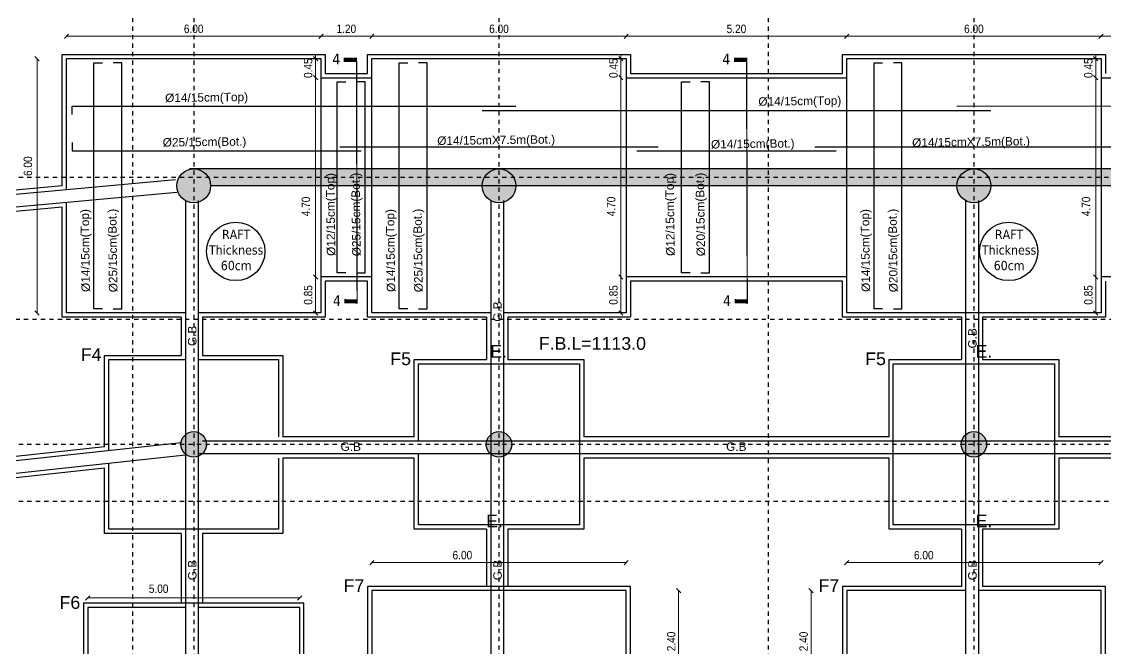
# Model space of a CAD drawing. Header units: metres. Extents: x -55 to 193, y -43 to 92.
# Drawn here: x -20.36 to 5.2, y 44.99 to 59.77 of the extents above; entities that cross this region are included whole.
import ezdxf
from ezdxf.enums import TextEntityAlignment as Align

# ---------------------------------------------------------------- set-up
doc = ezdxf.new("R2010")
doc.units = ezdxf.units.M
doc.header["$MEASUREMENT"] = 0
doc.linetypes.add('CENTER', pattern=[50.8, 31.75, -6.35, 6.35, -6.35])
doc.linetypes.add('F.B COLUMN & AXIS$0$DASHDOT', pattern=[25.4, 12.7, -6.35, 0, -6.35])
for name, color, linetype in [('$AUDIT_BAD_LAYER1', 7, 'Continuous'), ('A-AX-AXIS LINE', 9, 'CENTER'), ('A-G-XREF LOCKED', 7, 'Continuous'), ('S-BLINDING LINE', 1, 'Continuous'), ('S-CONCRETE PLANS', 4, 'Continuous'), ('S-S-BEARING WALL', 150, 'Continuous'), ('S-S-BEARING WALL HATCH UNDER THE GROUND', 250, 'Continuous'), ('S-S-COLUMN', 60, 'Continuous'), ('S-S-COLUMN HATCH', 250, 'Continuous'), ('S-Steel', 3, 'Continuous'), ('S-SYMPOLS', 6, 'Continuous'), ('S-TAGS', 135, 'Continuous'), ('S-TEXT- BEAMS', 7, 'Continuous'), ('S-Text-Col.', 7, 'Continuous')]:
    doc.layers.add(name, color=color, linetype=linetype)
doc.layers.add('S-DIMENSIONS', color=134, linetype='Continuous', lineweight=13)
doc.layers.add('S-TEXT-STEEL', color=255, linetype='Continuous', lineweight=15)
doc.styles.add('ARIAL', font='arial.ttf')
doc.styles.add('Site 1-200 (m)', font='arial.ttf', dxfattribs={"width": 0.85, "height": 0.2})
doc.styles.get("Standard").update_dxf_attribs({"font": 'arial.ttf'})
doc.styles.add('Tohama', font='tahoma.ttf')
doc.dimstyles.new('FC 1-100 (m)', dxfattribs={"dimtxt": 0.2, "dimasz": 0.1, "dimexe": 0.144, "dimexo": 0.144, "dimgap": 0.072, "dimtad": 1, "dimzin": 1, "dimtxsty": 'Site 1-200 (m)', "dimblk": 'OBLIQUE', "dimcen": 90, "dimse1": 1, "dimse2": 1, "dimclrd": 256, "dimclrt": 256, "dimadec": 3, "dimazin": 3, "dimtfac": 1, "dimtix": 1, "dimtmove": 2, "dimatfit": 3, "dimfxl": 0.144, "dimlwd": -1})

# ---------------------------------------------------------------- blocks, each defined once
blk = doc.blocks.new('1086-B1-AX-BS2')
at = {"layer": 'A-AX-AXIS LINE', "linetype": 'F.B COLUMN & AXIS$0$DASHDOT', "ltscale": 0.05}
for p, q in [((-17743, 67057), (-17743, -9832)), ((-16298, 67057), (-16298, -9832)), ((-9098, 67057), (-9098, -9832)), ((-2748, 67057), (-2748, -9832)), ((2102, 67057), (2102, -9832)), ((13678, 56099), (-51502, 56099)), ((13678, 49799), (-51502, 49799)), ((13678, 48449), (-51502, 48449))]:
    blk.add_line(p, q, dxfattribs=at)
blk = doc.blocks.new('1086-B1-X-COBS2')
at = {"layer": 'S-S-BEARING WALL HATCH UNDER THE GROUND'}
h = blk.add_hatch(color=256, dxfattribs=at)
h.dxf.hatch_style = 1
h.paths.add_polyline_path([(-15.898, 56.299), (-16.235, 56.299), (-15.898, 55.899), (9.202, 55.899), (9.202, 56.299)])
at = {"layer": 'S-S-COLUMN HATCH'}
h = blk.add_hatch(color=256, dxfattribs=at)
h.dxf.hatch_style = 1
edge = h.paths.add_edge_path()
edge.add_arc((-16.298, 55.899), 0.4, 0, 360)
h = blk.add_hatch(color=256, dxfattribs=at)
h.dxf.hatch_style = 1
edge = h.paths.add_edge_path()
edge.add_arc((-9.098, 55.899), 0.4, 0, 360)
h = blk.add_hatch(color=256, dxfattribs=at)
h.dxf.hatch_style = 1
edge = h.paths.add_edge_path()
edge.add_arc((2.102, 55.899), 0.4, 0, 360)
h = blk.add_hatch(color=256, dxfattribs=at)
h.dxf.hatch_style = 1
edge = h.paths.add_edge_path()
edge.add_arc((-16.298, 49.799), 0.3, 0, 360)
h = blk.add_hatch(color=256, dxfattribs=at)
h.dxf.hatch_style = 1
edge = h.paths.add_edge_path()
edge.add_arc((-9.098, 49.799), 0.3, 0, 360)
h = blk.add_hatch(color=256, dxfattribs=at)
h.dxf.hatch_style = 1
edge = h.paths.add_edge_path()
edge.add_arc((2.102, 49.799), 0.3, 0, 360)
at = {"layer": 'S-S-BEARING WALL'}
for p, q in [((9.202, 56.299), (-16.398, 56.299)), ((8.802, 55.899), (-15.898, 55.899))]:
    blk.add_line(p, q, dxfattribs=at)
at = {"layer": 'S-S-COLUMN'}
for centre, radius in [((-16.298, 55.899), 0.4), ((-9.098, 55.899), 0.4), ((2.102, 55.899), 0.4), ((-16.298, 49.799), 0.3), ((-9.098, 49.799), 0.3), ((2.102, 49.799), 0.3)]:
    blk.add_circle(centre, radius, dxfattribs=at)
at = {"layer": 'A-G-XREF LOCKED', "xscale": 0.001, "yscale": 0.001, "zscale": 0.001}
blk.add_blockref('1086-B1-AX-BS2', (0, 0), dxfattribs=at)
blk = doc.blocks.new('1086-B1-AX-BS1')
at = {"layer": 'A-AX-AXIS LINE', "linetype": 'F.B COLUMN & AXIS$0$DASHDOT', "ltscale": 0.05}
for p, q in [((-17743, 67057), (-17743, -9832)), ((-16298, 67057), (-16298, -9832)), ((-9098, 67057), (-9098, -9832)), ((-2748, 67057), (-2748, -9832)), ((2102, 67057), (2102, -9832)), ((29078, 56099), (-51502, 56099)), ((-51502, 52749), (29078, 52749)), ((29078, 49799), (-51502, 49799)), ((29078, 48449), (-51502, 48449))]:
    blk.add_line(p, q, dxfattribs=at)
blk = doc.blocks.new('1086-B1-X-COBS1')
at = {"layer": 'S-S-COLUMN HATCH'}
h = blk.add_hatch(color=256, dxfattribs=at)
h.dxf.hatch_style = 1
edge = h.paths.add_edge_path()
edge.add_arc((-16.298, 55.899), 0.4, 0, 360)
h = blk.add_hatch(color=256, dxfattribs=at)
h.dxf.hatch_style = 1
edge = h.paths.add_edge_path()
edge.add_arc((-9.098, 55.899), 0.4, 0, 360)
h = blk.add_hatch(color=256, dxfattribs=at)
h.dxf.hatch_style = 1
edge = h.paths.add_edge_path()
edge.add_arc((2.102, 55.899), 0.4, 0, 360)
at = {"layer": 'S-S-COLUMN'}
for centre in [(-16.298, 55.899), (-9.098, 55.899), (2.102, 55.899)]:
    blk.add_circle(centre, 0.4, dxfattribs=at)
at = {"xscale": 0.001, "yscale": 0.001, "zscale": 0.001}
blk.add_blockref('1086-B1-AX-BS1', (0, 0), dxfattribs=at)
blk = doc.blocks.new('_OBLIQUE')
at = {"color": 0, "linetype": 'ByBlock'}
blk.add_line((-0.5, -0.5), (0.5, 0.5), dxfattribs=at)
blk = doc.blocks.new('*D20')
at = {"layer": 'S-DIMENSIONS', "transparency": 16777216}
blk.add_line((-18.798, 46.175), (-13.798, 46.175), dxfattribs=at)
at = {"layer": 'S-DIMENSIONS', "transparency": 16777216, "xscale": 0.1, "yscale": 0.1, "zscale": 0.1, "rotation": 180}
blk.add_blockref('_OBLIQUE', (-18.798, 46.175), dxfattribs=at)
at = {"layer": 'S-DIMENSIONS', "transparency": 16777216, "xscale": 0.1, "yscale": 0.1, "zscale": 0.1}
blk.add_blockref('_OBLIQUE', (-13.798, 46.175), dxfattribs=at)
at = {"layer": 'S-DIMENSIONS', "transparency": 16777216, "insert": (-17.125, 46.391), "char_height": 0.2, "attachment_point": 5, "style": 'Site 1-200 (m)'}
blk.add_mtext('\\A1;5.00', dxfattribs=at)
blk = doc.blocks.new('*D24')
at = {"layer": 'S-DIMENSIONS', "transparency": 16777216}
blk.add_line((-12.098, 47.008), (-6.098, 47.008), dxfattribs=at)
at = {"layer": 'S-DIMENSIONS', "transparency": 16777216, "xscale": 0.1, "yscale": 0.1, "zscale": 0.1, "rotation": 180}
blk.add_blockref('_OBLIQUE', (-12.098, 47.008), dxfattribs=at)
at = {"layer": 'S-DIMENSIONS', "transparency": 16777216, "xscale": 0.1, "yscale": 0.1, "zscale": 0.1}
blk.add_blockref('_OBLIQUE', (-6.098, 47.008), dxfattribs=at)
at = {"layer": 'S-DIMENSIONS', "transparency": 16777216, "insert": (-9.961, 47.185), "char_height": 0.2, "attachment_point": 5, "style": 'Site 1-200 (m)'}
blk.add_mtext('\\A1;6.00', dxfattribs=at)
blk = doc.blocks.new('*D25')
at = {"layer": 'S-DIMENSIONS', "transparency": 16777216}
blk.add_line((-4.861, 46.349), (-4.861, 43.949), dxfattribs=at)
at = {"layer": 'S-DIMENSIONS', "transparency": 16777216, "xscale": 0.1, "yscale": 0.1, "zscale": 0.1}
for p, rotation in [((-4.861, 46.349), 90), ((-4.861, 43.949), 270)]:
    blk.add_blockref('_OBLIQUE', p, dxfattribs=dict(at, rotation=rotation))
at = {"layer": 'S-DIMENSIONS', "transparency": 16777216, "insert": (-5.035, 45.149), "char_height": 0.2, "attachment_point": 5, "rotation": 90, "style": 'Site 1-200 (m)'}
blk.add_mtext('\\A1;2.40', dxfattribs=at)
blk = doc.blocks.new('*D28')
at = {"layer": 'S-DIMENSIONS', "transparency": 16777216}
blk.add_line((-0.898, 47.008), (5.102, 47.008), dxfattribs=at)
at = {"layer": 'S-DIMENSIONS', "transparency": 16777216, "xscale": 0.1, "yscale": 0.1, "zscale": 0.1, "rotation": 180}
blk.add_blockref('_OBLIQUE', (-0.898, 47.008), dxfattribs=at)
at = {"layer": 'S-DIMENSIONS', "transparency": 16777216, "xscale": 0.1, "yscale": 0.1, "zscale": 0.1}
blk.add_blockref('_OBLIQUE', (5.102, 47.008), dxfattribs=at)
at = {"layer": 'S-DIMENSIONS', "transparency": 16777216, "insert": (0.92, 47.184), "char_height": 0.2, "attachment_point": 5, "style": 'Site 1-200 (m)'}
blk.add_mtext('\\A1;6.00', dxfattribs=at)
blk = doc.blocks.new('*D29')
at = {"layer": 'S-DIMENSIONS', "transparency": 16777216}
blk.add_line((-1.739, 46.349), (-1.739, 43.949), dxfattribs=at)
at = {"layer": 'S-DIMENSIONS', "transparency": 16777216, "xscale": 0.1, "yscale": 0.1, "zscale": 0.1}
for p, rotation in [((-1.739, 46.349), 90), ((-1.739, 43.949), 270)]:
    blk.add_blockref('_OBLIQUE', p, dxfattribs=dict(at, rotation=rotation))
at = {"layer": 'S-DIMENSIONS', "transparency": 16777216, "insert": (-1.913, 45.149), "char_height": 0.2, "attachment_point": 5, "rotation": 90, "style": 'Site 1-200 (m)'}
blk.add_mtext('\\A1;2.40', dxfattribs=at)
blk = doc.blocks.new('*D120')
at = {"layer": 'S-DIMENSIONS', "transparency": 16777216}
blk.add_line((-19.991, 52.899), (-19.991, 58.899), dxfattribs=at)
at = {"layer": 'S-DIMENSIONS', "transparency": 16777216, "xscale": 0.1, "yscale": 0.1, "zscale": 0.1}
for p, rotation in [((-19.991, 58.899), 90), ((-19.991, 52.899), 270)]:
    blk.add_blockref('_OBLIQUE', p, dxfattribs=dict(at, rotation=rotation))
at = {"layer": 'S-DIMENSIONS', "transparency": 16777216, "insert": (-20.208, 56.362), "char_height": 0.2, "attachment_point": 5, "rotation": 90, "style": 'Site 1-200 (m)'}
blk.add_mtext('\\A1;6.00', dxfattribs=at)
blk = doc.blocks.new('*D121')
at = {"layer": 'S-DIMENSIONS', "transparency": 16777216}
blk.add_line((-19.298, 59.427), (-13.298, 59.427), dxfattribs=at)
at = {"layer": 'S-DIMENSIONS', "transparency": 16777216, "xscale": 0.1, "yscale": 0.1, "zscale": 0.1, "rotation": 180}
blk.add_blockref('_OBLIQUE', (-19.298, 59.427), dxfattribs=at)
at = {"layer": 'S-DIMENSIONS', "transparency": 16777216, "xscale": 0.1, "yscale": 0.1, "zscale": 0.1}
blk.add_blockref('_OBLIQUE', (-13.298, 59.427), dxfattribs=at)
at = {"layer": 'S-DIMENSIONS', "transparency": 16777216, "insert": (-16.298, 59.601), "char_height": 0.2, "attachment_point": 5, "style": 'Site 1-200 (m)'}
blk.add_mtext('\\A1;6.00', dxfattribs=at)
blk = doc.blocks.new('*D122')
at = {"layer": 'S-DIMENSIONS', "transparency": 16777216}
blk.add_line((-13.298, 59.427), (-12.098, 59.427), dxfattribs=at)
at = {"layer": 'S-DIMENSIONS', "transparency": 16777216, "xscale": 0.1, "yscale": 0.1, "zscale": 0.1, "rotation": 180}
blk.add_blockref('_OBLIQUE', (-13.298, 59.427), dxfattribs=at)
at = {"layer": 'S-DIMENSIONS', "transparency": 16777216, "xscale": 0.1, "yscale": 0.1, "zscale": 0.1}
blk.add_blockref('_OBLIQUE', (-12.098, 59.427), dxfattribs=at)
at = {"layer": 'S-DIMENSIONS', "transparency": 16777216, "insert": (-12.698, 59.601), "char_height": 0.2, "attachment_point": 5, "style": 'Site 1-200 (m)'}
blk.add_mtext('\\A1;1.20', dxfattribs=at)
blk = doc.blocks.new('*D123')
at = {"layer": 'S-DIMENSIONS', "transparency": 16777216}
blk.add_line((-12.098, 59.427), (-6.098, 59.427), dxfattribs=at)
at = {"layer": 'S-DIMENSIONS', "transparency": 16777216, "xscale": 0.1, "yscale": 0.1, "zscale": 0.1, "rotation": 180}
blk.add_blockref('_OBLIQUE', (-12.098, 59.427), dxfattribs=at)
at = {"layer": 'S-DIMENSIONS', "transparency": 16777216, "xscale": 0.1, "yscale": 0.1, "zscale": 0.1}
blk.add_blockref('_OBLIQUE', (-6.098, 59.427), dxfattribs=at)
at = {"layer": 'S-DIMENSIONS', "transparency": 16777216, "insert": (-9.098, 59.601), "char_height": 0.2, "attachment_point": 5, "style": 'Site 1-200 (m)'}
blk.add_mtext('\\A1;6.00', dxfattribs=at)
blk = doc.blocks.new('*D124')
at = {"layer": 'S-DIMENSIONS', "transparency": 16777216}
blk.add_line((-6.098, 59.427), (-0.898, 59.427), dxfattribs=at)
at = {"layer": 'S-DIMENSIONS', "transparency": 16777216, "xscale": 0.1, "yscale": 0.1, "zscale": 0.1, "rotation": 180}
blk.add_blockref('_OBLIQUE', (-6.098, 59.427), dxfattribs=at)
at = {"layer": 'S-DIMENSIONS', "transparency": 16777216, "xscale": 0.1, "yscale": 0.1, "zscale": 0.1}
blk.add_blockref('_OBLIQUE', (-0.898, 59.427), dxfattribs=at)
at = {"layer": 'S-DIMENSIONS', "transparency": 16777216, "insert": (-3.498, 59.601), "char_height": 0.2, "attachment_point": 5, "style": 'Site 1-200 (m)'}
blk.add_mtext('\\A1;5.20', dxfattribs=at)
blk = doc.blocks.new('*D125')
at = {"layer": 'S-DIMENSIONS', "transparency": 16777216}
blk.add_line((-0.898, 59.427), (5.102, 59.427), dxfattribs=at)
at = {"layer": 'S-DIMENSIONS', "transparency": 16777216, "xscale": 0.1, "yscale": 0.1, "zscale": 0.1, "rotation": 180}
blk.add_blockref('_OBLIQUE', (-0.898, 59.427), dxfattribs=at)
at = {"layer": 'S-DIMENSIONS', "transparency": 16777216, "xscale": 0.1, "yscale": 0.1, "zscale": 0.1}
blk.add_blockref('_OBLIQUE', (5.102, 59.427), dxfattribs=at)
at = {"layer": 'S-DIMENSIONS', "transparency": 16777216, "insert": (2.102, 59.601), "char_height": 0.2, "attachment_point": 5, "style": 'Site 1-200 (m)'}
blk.add_mtext('\\A1;6.00', dxfattribs=at)
blk = doc.blocks.new('*D126')
at = {"layer": 'S-DIMENSIONS', "transparency": 16777216}
blk.add_line((5.102, 59.427), (11.352, 59.427), dxfattribs=at)
at = {"layer": 'S-DIMENSIONS', "transparency": 16777216, "xscale": 0.1, "yscale": 0.1, "zscale": 0.1, "rotation": 180}
blk.add_blockref('_OBLIQUE', (5.102, 59.427), dxfattribs=at)
at = {"layer": 'S-DIMENSIONS', "transparency": 16777216, "xscale": 0.1, "yscale": 0.1, "zscale": 0.1}
blk.add_blockref('_OBLIQUE', (11.352, 59.427), dxfattribs=at)
at = {"layer": 'S-DIMENSIONS', "transparency": 16777216, "insert": (8.227, 59.601), "char_height": 0.2, "attachment_point": 5, "style": 'Site 1-200 (m)'}
blk.add_mtext('\\A1;6.25', dxfattribs=at)
blk = doc.blocks.new('*D127')
at = {"layer": 'S-DIMENSIONS', "transparency": 16777216}
for p, q in [((-13.424, 58.899), (-13.424, 58.999)), ((-13.424, 58.449), (-13.424, 58.899)), ((-13.424, 58.449), (-13.424, 58.349))]:
    blk.add_line(p, q, dxfattribs=at)
at = {"layer": 'S-DIMENSIONS', "transparency": 16777216, "xscale": 0.1, "yscale": 0.1, "zscale": 0.1}
for p, rotation in [((-13.424, 58.899), 270), ((-13.424, 58.449), 90)]:
    blk.add_blockref('_OBLIQUE', p, dxfattribs=dict(at, rotation=rotation))
at = {"layer": 'S-DIMENSIONS', "transparency": 16777216, "insert": (-13.598, 58.674), "char_height": 0.2, "attachment_point": 5, "rotation": 90, "style": 'Site 1-200 (m)'}
blk.add_mtext('\\A1;0.45', dxfattribs=at)
blk = doc.blocks.new('*D128')
at = {"layer": 'S-DIMENSIONS', "transparency": 16777216}
blk.add_line((-13.424, 52.899), (-13.424, 53.749), dxfattribs=at)
at = {"layer": 'S-DIMENSIONS', "transparency": 16777216, "xscale": 0.1, "yscale": 0.1, "zscale": 0.1}
for p, rotation in [((-13.424, 53.749), 90), ((-13.424, 52.899), 270)]:
    blk.add_blockref('_OBLIQUE', p, dxfattribs=dict(at, rotation=rotation))
at = {"layer": 'S-DIMENSIONS', "transparency": 16777216, "insert": (-13.598, 53.324), "char_height": 0.2, "attachment_point": 5, "rotation": 90, "style": 'Site 1-200 (m)'}
blk.add_mtext('\\A1;0.85', dxfattribs=at)
blk = doc.blocks.new('*D129')
at = {"layer": 'S-DIMENSIONS', "transparency": 16777216}
blk.add_line((-13.424, 53.749), (-13.424, 58.449), dxfattribs=at)
at = {"layer": 'S-DIMENSIONS', "transparency": 16777216, "xscale": 0.1, "yscale": 0.1, "zscale": 0.1}
for p, rotation in [((-13.424, 58.449), 90), ((-13.424, 53.749), 270)]:
    blk.add_blockref('_OBLIQUE', p, dxfattribs=dict(at, rotation=rotation))
at = {"layer": 'S-DIMENSIONS', "transparency": 16777216, "insert": (-13.652, 55.412), "char_height": 0.2, "attachment_point": 5, "rotation": 90, "style": 'Site 1-200 (m)'}
blk.add_mtext('\\A1;4.70', dxfattribs=at)
blk = doc.blocks.new('*D130')
at = {"layer": 'S-DIMENSIONS', "transparency": 16777216}
for p, q in [((-6.224, 58.899), (-6.224, 58.999)), ((-6.224, 58.449), (-6.224, 58.899)), ((-6.224, 58.449), (-6.224, 58.349))]:
    blk.add_line(p, q, dxfattribs=at)
at = {"layer": 'S-DIMENSIONS', "transparency": 16777216, "xscale": 0.1, "yscale": 0.1, "zscale": 0.1}
for p, rotation in [((-6.224, 58.899), 270), ((-6.224, 58.449), 90)]:
    blk.add_blockref('_OBLIQUE', p, dxfattribs=dict(at, rotation=rotation))
at = {"layer": 'S-DIMENSIONS', "transparency": 16777216, "insert": (-6.398, 58.674), "char_height": 0.2, "attachment_point": 5, "rotation": 90, "style": 'Site 1-200 (m)'}
blk.add_mtext('\\A1;0.45', dxfattribs=at)
blk = doc.blocks.new('*D131')
at = {"layer": 'S-DIMENSIONS', "transparency": 16777216}
blk.add_line((-6.224, 52.899), (-6.224, 53.749), dxfattribs=at)
at = {"layer": 'S-DIMENSIONS', "transparency": 16777216, "xscale": 0.1, "yscale": 0.1, "zscale": 0.1}
for p, rotation in [((-6.224, 53.749), 90), ((-6.224, 52.899), 270)]:
    blk.add_blockref('_OBLIQUE', p, dxfattribs=dict(at, rotation=rotation))
at = {"layer": 'S-DIMENSIONS', "transparency": 16777216, "insert": (-6.398, 53.324), "char_height": 0.2, "attachment_point": 5, "rotation": 90, "style": 'Site 1-200 (m)'}
blk.add_mtext('\\A1;0.85', dxfattribs=at)
blk = doc.blocks.new('*D132')
at = {"layer": 'S-DIMENSIONS', "transparency": 16777216}
blk.add_line((-6.224, 53.749), (-6.224, 58.449), dxfattribs=at)
at = {"layer": 'S-DIMENSIONS', "transparency": 16777216, "xscale": 0.1, "yscale": 0.1, "zscale": 0.1}
for p, rotation in [((-6.224, 58.449), 90), ((-6.224, 53.749), 270)]:
    blk.add_blockref('_OBLIQUE', p, dxfattribs=dict(at, rotation=rotation))
at = {"layer": 'S-DIMENSIONS', "transparency": 16777216, "insert": (-6.452, 55.412), "char_height": 0.2, "attachment_point": 5, "rotation": 90, "style": 'Site 1-200 (m)'}
blk.add_mtext('\\A1;4.70', dxfattribs=at)
blk = doc.blocks.new('*D133')
at = {"layer": 'S-DIMENSIONS', "transparency": 16777216}
for p, q in [((4.976, 58.899), (4.976, 58.999)), ((4.976, 58.449), (4.976, 58.899)), ((4.976, 58.449), (4.976, 58.349))]:
    blk.add_line(p, q, dxfattribs=at)
at = {"layer": 'S-DIMENSIONS', "transparency": 16777216, "xscale": 0.1, "yscale": 0.1, "zscale": 0.1}
for p, rotation in [((4.976, 58.899), 270), ((4.976, 58.449), 90)]:
    blk.add_blockref('_OBLIQUE', p, dxfattribs=dict(at, rotation=rotation))
at = {"layer": 'S-DIMENSIONS', "transparency": 16777216, "insert": (4.802, 58.674), "char_height": 0.2, "attachment_point": 5, "rotation": 90, "style": 'Site 1-200 (m)'}
blk.add_mtext('\\A1;0.45', dxfattribs=at)
blk = doc.blocks.new('*D134')
at = {"layer": 'S-DIMENSIONS', "transparency": 16777216}
blk.add_line((4.976, 52.899), (4.976, 53.749), dxfattribs=at)
at = {"layer": 'S-DIMENSIONS', "transparency": 16777216, "xscale": 0.1, "yscale": 0.1, "zscale": 0.1}
for p, rotation in [((4.976, 53.749), 90), ((4.976, 52.899), 270)]:
    blk.add_blockref('_OBLIQUE', p, dxfattribs=dict(at, rotation=rotation))
at = {"layer": 'S-DIMENSIONS', "transparency": 16777216, "insert": (4.802, 53.324), "char_height": 0.2, "attachment_point": 5, "rotation": 90, "style": 'Site 1-200 (m)'}
blk.add_mtext('\\A1;0.85', dxfattribs=at)
blk = doc.blocks.new('*D135')
at = {"layer": 'S-DIMENSIONS', "transparency": 16777216}
blk.add_line((4.976, 53.749), (4.976, 58.449), dxfattribs=at)
at = {"layer": 'S-DIMENSIONS', "transparency": 16777216, "xscale": 0.1, "yscale": 0.1, "zscale": 0.1}
for p, rotation in [((4.976, 58.449), 90), ((4.976, 53.749), 270)]:
    blk.add_blockref('_OBLIQUE', p, dxfattribs=dict(at, rotation=rotation))
at = {"layer": 'S-DIMENSIONS', "transparency": 16777216, "insert": (4.748, 55.412), "char_height": 0.2, "attachment_point": 5, "rotation": 90, "style": 'Site 1-200 (m)'}
blk.add_mtext('\\A1;4.70', dxfattribs=at)

msp = doc.modelspace()

# ---------------------------------------------------------------- linework, layer by layer
at = {"layer": 'S-BLINDING LINE'}
for p, q in [((-19.398, 55.897), (-25.698, 55.318)), ((-19.398, 55.395), (-25.698, 54.816)), ((-16.592, 52.799), (-16.592, 51.899)), ((-16.092, 52.799), (-16.092, 51.899)), ((-9.392, 52.799), (-9.392, 51.799)), ((-8.892, 52.799), (-8.892, 51.799)), ((1.808, 52.799), (1.808, 51.799)), ((2.308, 52.799), (2.308, 51.799)), ((-11.098, 49.977), (-14.198, 49.977)), ((0.102, 49.977), (-7.098, 49.977)), ((6.552, 49.977), (4.102, 49.977)), ((-18.398, 49.739), (-25.698, 48.949)), ((-11.098, 49.477), (-14.198, 49.477)), ((0.102, 49.477), (-7.098, 49.477)), ((6.552, 49.477), (4.102, 49.477)), ((-18.398, 49.236), (-25.698, 48.446)), ((-9.392, 47.799), (-9.392, 46.449)), ((-8.892, 47.799), (-8.892, 46.449)), ((1.808, 47.799), (1.808, 46.449)), ((2.308, 47.799), (2.308, 46.449)), ((-16.592, 47.699), (-16.592, 46.049)), ((-16.092, 47.699), (-16.092, 46.049))]:
    msp.add_line(p, q, dxfattribs=at)
for points in [[(-19.398, 55.897), (-19.398, 58.999), (-13.198, 58.999), (-13.198, 58.549)], [(-12.198, 58.549), (-12.198, 58.999), (-5.998, 58.999), (-5.998, 58.549)], [(-0.998, 58.549), (-0.998, 58.999), (5.202, 58.999), (5.202, 58.549)], [(-13.198, 58.549), (-12.198, 58.549)], [(-5.998, 58.549), (-0.998, 58.549)], [(-16.592, 52.799), (-19.398, 52.799), (-19.398, 55.395)], [(-13.198, 53.649), (-13.198, 52.799), (-16.092, 52.799)], [(-12.198, 53.649), (-13.198, 53.649)], [(-9.392, 52.799), (-12.198, 52.799), (-12.198, 53.649)], [(-5.998, 53.649), (-5.998, 52.799), (-8.892, 52.799)], [(-0.998, 53.649), (-5.998, 53.649)], [(1.808, 52.799), (-0.998, 52.799), (-0.998, 53.649)], [(5.202, 53.649), (5.202, 52.799), (2.308, 52.799)], [(-18.398, 49.739), (-18.398, 51.899), (-16.592, 51.899)], [(-16.092, 51.899), (-14.198, 51.899), (-14.198, 49.977)], [(-11.098, 49.977), (-11.098, 51.799), (-9.392, 51.799)], [(-8.892, 51.799), (-7.098, 51.799), (-7.098, 49.977)], [(0.102, 49.977), (0.102, 51.799), (1.808, 51.799)], [(2.308, 51.799), (4.102, 51.799), (4.102, 49.977)], [(-14.198, 49.477), (-14.198, 47.699), (-16.092, 47.699)], [(-9.392, 47.799), (-11.098, 47.799), (-11.098, 49.477)], [(-7.098, 49.477), (-7.098, 47.799), (-8.892, 47.799)], [(1.808, 47.799), (0.102, 47.799), (0.102, 49.477)], [(4.102, 49.477), (4.102, 47.799), (2.308, 47.799)], [(-16.592, 47.699), (-18.398, 47.699), (-18.398, 49.236)], [(-8.892, 46.449), (-12.198, 46.449), (-12.198, 44.227)], [(-5.998, 44.227), (-5.998, 46.449), (-8.892, 46.449)], [(1.808, 46.449), (-0.998, 46.449), (-0.998, 44.227)], [(5.202, 44.227), (5.202, 46.449), (2.308, 46.449)], [(-16.592, 46.049), (-18.898, 46.049), (-18.898, 39.777)], [(-13.698, 44.227), (-13.698, 46.049), (-16.592, 46.049)]]:
    msp.add_lwpolyline(points, dxfattribs=at)
at = {"layer": 'S-CONCRETE PLANS'}
for p, q in [((-16.725, 56.042), (-29.483, 54.87)), ((-16.697, 55.743), (-29.33, 54.582)), ((-16.492, 55.556), (-16.492, 49.57)), ((-16.192, 55.556), (-16.192, 9.377)), ((-9.292, 55.556), (-9.292, 4.677)), ((-8.992, 55.556), (-8.992, 4.677)), ((1.908, 55.556), (1.908, 9.777)), ((2.208, 55.556), (2.208, 9.777)), ((8.802, 49.877), (-16.092, 49.877)), ((-16.592, 49.833), (-28.547, 48.54)), ((-16.492, 49.543), (-28.627, 48.23)), ((-16.492, 49.543), (-16.492, 9.377)), ((8.802, 49.577), (-16.192, 49.577))]:
    msp.add_line(p, q, dxfattribs=at)
for points in [[(-19.298, 55.806), (-19.298, 58.899), (-13.298, 58.899), (-13.298, 52.899), (-16.192, 52.899)], [(-9.288, 52.899), (-12.098, 52.899), (-12.098, 58.899), (-6.098, 58.899), (-6.098, 52.899), (-8.992, 52.899)], [(-13.298, 58.449), (-12.098, 58.449)], [(-6.098, 58.449), (-0.898, 58.449)], [(5.102, 58.449), (11.352, 58.449), (11.352, 47.199)], [(-16.492, 52.899), (-19.298, 52.899), (-19.298, 55.504)], [(-12.098, 53.749), (-13.298, 53.749)], [(-0.898, 53.749), (-6.098, 53.749)], [(6.652, 49.877), (6.652, 53.749), (5.102, 53.749)], [(-18.298, 49.649), (-18.298, 51.799), (-16.492, 51.799)], [(-16.192, 51.799), (-14.298, 51.799), (-14.298, 49.977)], [(-10.998, 49.877), (-10.998, 51.699), (-7.198, 51.699), (-7.198, 47.899), (-10.998, 47.899), (-10.998, 49.577)], [(-14.298, 49.477), (-14.298, 47.799), (-18.298, 47.799), (-18.298, 49.347)], [(-12.098, 39.377), (-12.098, 36.999), (-6.098, 36.999), (-6.098, 46.349), (-12.098, 46.349), (-12.098, 44.127)], [(1.908, 46.349), (-0.898, 46.349), (-0.898, 44.127)], [(5.102, 44.127), (5.102, 46.349), (2.208, 46.349)], [(-16.492, 45.949), (-18.798, 45.949), (-18.798, 39.677)], [(-13.798, 44.127), (-13.798, 45.949), (-16.192, 45.949)]]:
    msp.add_lwpolyline(points, dxfattribs=at)
for points in [[(-0.898, 58.899), (5.102, 58.899), (5.102, 52.899), (-0.898, 52.899)], [(0.202, 51.699), (4.002, 51.699), (4.002, 47.899), (0.202, 47.899)]]:
    msp.add_lwpolyline(points, close=True, dxfattribs=at)
at = {"layer": 'S-Steel'}
for points in [[(-18.45, 52.999), (-18.651, 52.999), (-18.651, 58.799), (-18.451, 58.799)], [(-18.195, 52.999), (-17.995, 52.999), (-17.995, 58.799), (-18.195, 58.799)], [(-11.25, 52.999), (-11.451, 52.999), (-11.451, 58.799), (-11.251, 58.799)], [(-10.995, 52.999), (-10.795, 52.999), (-10.795, 58.799), (-10.995, 58.799)], [(-0.05, 52.999), (-0.251, 52.999), (-0.251, 58.799), (-0.051, 58.799)], [(0.205, 52.999), (0.405, 52.999), (0.405, 58.799), (0.205, 58.799)], [(-12.713, 53.849), (-12.913, 53.849), (-12.913, 58.349), (-12.713, 58.349)], [(-12.457, 53.849), (-12.257, 53.849), (-12.257, 58.349), (-12.457, 58.349)], [(-4.592, 53.849), (-4.792, 53.849), (-4.792, 58.349), (-4.592, 58.349)], [(-4.337, 53.849), (-4.137, 53.849), (-4.137, 58.349), (-4.337, 58.349)], [(-19.166, 57.578), (-19.166, 57.778), (-8.698, 57.778)], [(11.252, 57.571), (11.252, 57.771), (1.702, 57.778)], [(-9.493, 57.678), (2.502, 57.678)], [(-19.166, 56.922), (-19.166, 56.722), (-12.348, 56.722)], [(-12.848, 56.822), (-5.348, 56.822)], [(-1.648, 56.822), (5.852, 56.822)], [(-5.848, 56.722), (-1.148, 56.722)]]:
    msp.add_lwpolyline(points, dxfattribs=at)
at = {"layer": 'S-SYMPOLS'}
for points in [[(-12.743, 53.175, 0.1, 0.1, 0), (-12.443, 53.172, 0.03, 0.03, 0), (-12.458, 58.872, 0.1, 0.1, 0), (-12.758, 58.874, 0.1, 0.1, 0)], [(-3.543, 53.175, 0.1, 0.1, 0), (-3.243, 53.172, 0.03, 0.03, 0), (-3.258, 58.872, 0.1, 0.1, 0), (-3.558, 58.874, 0.1, 0.1, 0)]]:
    msp.add_lwpolyline(points, format="xyseb", dxfattribs=at)
at = {"layer": 'S-TAGS', "ltscale": 0.05}
for centre in [(-15.307, 54.351), (2.923, 54.351)]:
    msp.add_circle(centre, 0.689, dxfattribs=at)

# ---------------------------------------------------------------- block references
at = {"layer": 'A-G-XREF LOCKED'}
msp.add_blockref('1086-B1-X-COBS2', (0, 0), dxfattribs=at)
at = {"layer": 'S-CONCRETE PLANS'}
msp.add_blockref('1086-B1-X-COBS1', (0, 0), dxfattribs=at)

# ---------------------------------------------------------------- texts
at = {"layer": '$AUDIT_BAD_LAYER1'}
for p in [(-9.304, 51.844, 0), (2.139, 51.844, 0), (-9.403, 47.84, 0), (2.139, 47.844, 0)]:
    msp.add_text('E.', height=0.3, dxfattribs=at).set_placement(p)
at = {"layer": 'S-SYMPOLS', "style": 'Tohama'}
for p in [(-13.03, 58.763), (-3.83, 58.763), (-13.015, 53.064), (-3.815, 53.064)]:
    msp.add_text('4', height=0.25, rotation=0.0721, dxfattribs=at).set_placement(p)
at = {"layer": 'S-TAGS', "ltscale": 0.05, "char_height": 0.22, "width": 1.65732, "attachment_point": 3, "style": 'Tohama'}
for insert in [(-14.468, 54.862), (3.761, 54.862)]:
    msp.add_mtext('\\pxqc;RAFT Thickness^J60cm', dxfattribs=dict(at, insert=insert))
at = {"layer": 'S-TEXT- BEAMS', "ltscale": 0.05, "style": 'ARIAL'}
for p in [(-9.133, 52.692), (-16.333, 52.118), (2.066, 52.061), (-16.333, 46.592), (-9.133, 46.592), (2.067, 46.592)]:
    msp.add_text('G.B', height=0.2, rotation=90, dxfattribs=at).set_placement(p, align=Align.MIDDLE_LEFT)
for p in [(-12.835, 49.746), (-3.741, 49.746)]:
    msp.add_text('G.B', height=0.2, dxfattribs=at).set_placement(p, align=Align.MIDDLE_LEFT)
at = {"layer": 'S-Text-Col.', "ltscale": 0.05, "style": 'ARIAL'}
for s, p in [('F.B.L=1113.0', (-8.159, 52.18)), ('F4', (-18.962, 51.918)), ('F5', (-11.662, 51.818)), ('F5', (-0.462, 51.818)), ('F7', (-12.762, 46.468)), ('F7', (-1.562, 46.468)), ('F6', (-19.462, 46.068))]:
    msp.add_text(s, height=0.3, dxfattribs=at).set_placement(p, align=Align.MIDDLE_LEFT)
at = {"layer": 'S-TEXT-STEEL', "ltscale": 0.05, "style": 'ARIAL'}
for s, rotation, p in [('%%C14/15cm(Top)', 0.7585, (-15.993, 57.886)), ('%%C14/15cm(Top)', 0.7585, (-2.002, 57.8)), ('%%C25/15cm(Bot.)', 0.7585, (-16.042, 56.836)), ('%%C14/15cmX7.5m(Bot.)', 0.7585, (-9.164, 56.88)), ('%%C14/15cm(Bot.)', 0.7585, (-3.112, 56.791)), ('%%C14/15cmX7.5m(Bot.)', 0.7585, (2.036, 56.836)), ('%%C12/15cm(Top)', 90.7585, (-12.97, 55.224)), ('%%C25/15cm(Bot.)', 90.7585, (-12.371, 55.224)), ('%%C12/15cm(Top)', 90.7585, (-4.966, 55.224)), ('%%C20/15cm(Bot.)', 90.7585, (-4.25, 55.224)), ('%%C14/15cm(Top)', 90.7585, (-18.758, 54.374)), ('%%C25/15cm(Bot.)', 90.7585, (-18.109, 54.374)), ('%%C14/15cm(Top)', 90.7585, (-11.558, 54.374)), ('%%C25/15cm(Bot.)', 90.7585, (-10.909, 54.374)), ('%%C14/15cm(Top)', 90.7585, (-0.358, 54.374)), ('%%C20/15cm(Bot.)', 90.7585, (0.291, 54.374))]:
    msp.add_text(s, height=0.2, rotation=rotation, dxfattribs=at).set_placement(p, align=Align.CENTER)

# ---------------------------------------------------------------- dimensions: what is measured, and where the dimension line sits
at = {"layer": 'S-DIMENSIONS'}
for base, p1, p2, picture, middle in [((-13.298, 59.427), (-19.298, 58.899), (-13.298, 58.899), '*D121', (-16.298, 59.601)), ((-12.098, 59.427), (-13.298, 58.449), (-12.098, 58.449), '*D122', (-12.698, 59.601)), ((-6.098, 59.427), (-12.098, 58.449), (-6.098, 58.899), '*D123', (-9.098, 59.601)), ((-0.898, 59.427), (-6.098, 58.899), (-0.898, 58.449), '*D124', (-3.498, 59.601)), ((5.102, 59.427), (-0.898, 58.449), (5.102, 58.899), '*D125', (2.102, 59.601)), ((11.352, 59.427), (5.102, 58.899), (11.352, 58.449), '*D126', (8.227, 59.601))]:
    dim = msp.add_linear_dim(base=base, p1=p1, p2=p2, dimstyle='FC 1-100 (m)', dxfattribs=at)
    dim.commit()
    dim.dimension.update_dxf_attribs({"geometry": picture, "text_midpoint": middle})
for base, p1, p2, picture, middle in [((-19.991, 58.899), (-19.298, 52.899), (-19.298, 58.899), '*D120', (-20.208, 56.362)), ((-13.424, 58.449), (-13.298, 53.749), (-13.298, 58.449), '*D129', (-13.652, 55.412)), ((-6.224, 58.449), (-6.098, 53.749), (-6.098, 58.449), '*D132', (-6.452, 55.412)), ((4.976, 58.449), (5.102, 53.749), (5.102, 58.449), '*D135', (4.748, 55.412))]:
    dim = msp.add_linear_dim(base=base, p1=p1, p2=p2, angle=90, dimstyle='FC 1-100 (m)', dxfattribs=at)
    dim.commit()
    dim.dimension.update_dxf_attribs({"geometry": picture, "text_midpoint": middle, "dimtype": 160})
for base, p1, p2, picture, middle in [((-13.424, 58.899), (-13.298, 58.449), (-13.298, 58.899), '*D127', (-13.598, 58.674)), ((-6.224, 58.899), (-6.098, 58.449), (-6.098, 58.899), '*D130', (-6.398, 58.674)), ((4.976, 58.899), (5.102, 58.449), (5.102, 58.899), '*D133', (4.802, 58.674)), ((-13.424, 53.749), (-13.298, 52.899), (-13.298, 53.749), '*D128', (-13.598, 53.324)), ((-6.224, 53.749), (-6.098, 52.899), (-6.098, 53.749), '*D131', (-6.398, 53.324)), ((4.976, 53.749), (5.102, 52.899), (5.102, 53.749), '*D134', (4.802, 53.324)), ((-4.861, 43.949), (-9.098, 46.349), (-9.098, 43.949), '*D25', (-5.035, 45.149)), ((-1.739, 43.949), (2.102, 46.349), (2.102, 43.949), '*D29', (-1.913, 45.149))]:
    dim = msp.add_linear_dim(base=base, p1=p1, p2=p2, angle=90, dimstyle='FC 1-100 (m)', dxfattribs=at)
    dim.commit()
    dim.dimension.update_dxf_attribs({"geometry": picture, "text_midpoint": middle})
for base, p1, p2, picture, middle in [((-6.098, 47.008), (-12.098, 46.349), (-6.098, 46.349), '*D24', (-9.961, 47.185)), ((5.102, 47.008), (-0.898, 46.349), (5.102, 46.349), '*D28', (0.92, 47.184)), ((-13.798, 46.175), (-18.798, 45.949), (-13.798, 45.949), '*D20', (-17.125, 46.391))]:
    dim = msp.add_linear_dim(base=base, p1=p1, p2=p2, dimstyle='FC 1-100 (m)', dxfattribs=at)
    dim.commit()
    dim.dimension.update_dxf_attribs({"geometry": picture, "text_midpoint": middle, "dimtype": 160})

doc.saveas('drawing.dxf')
